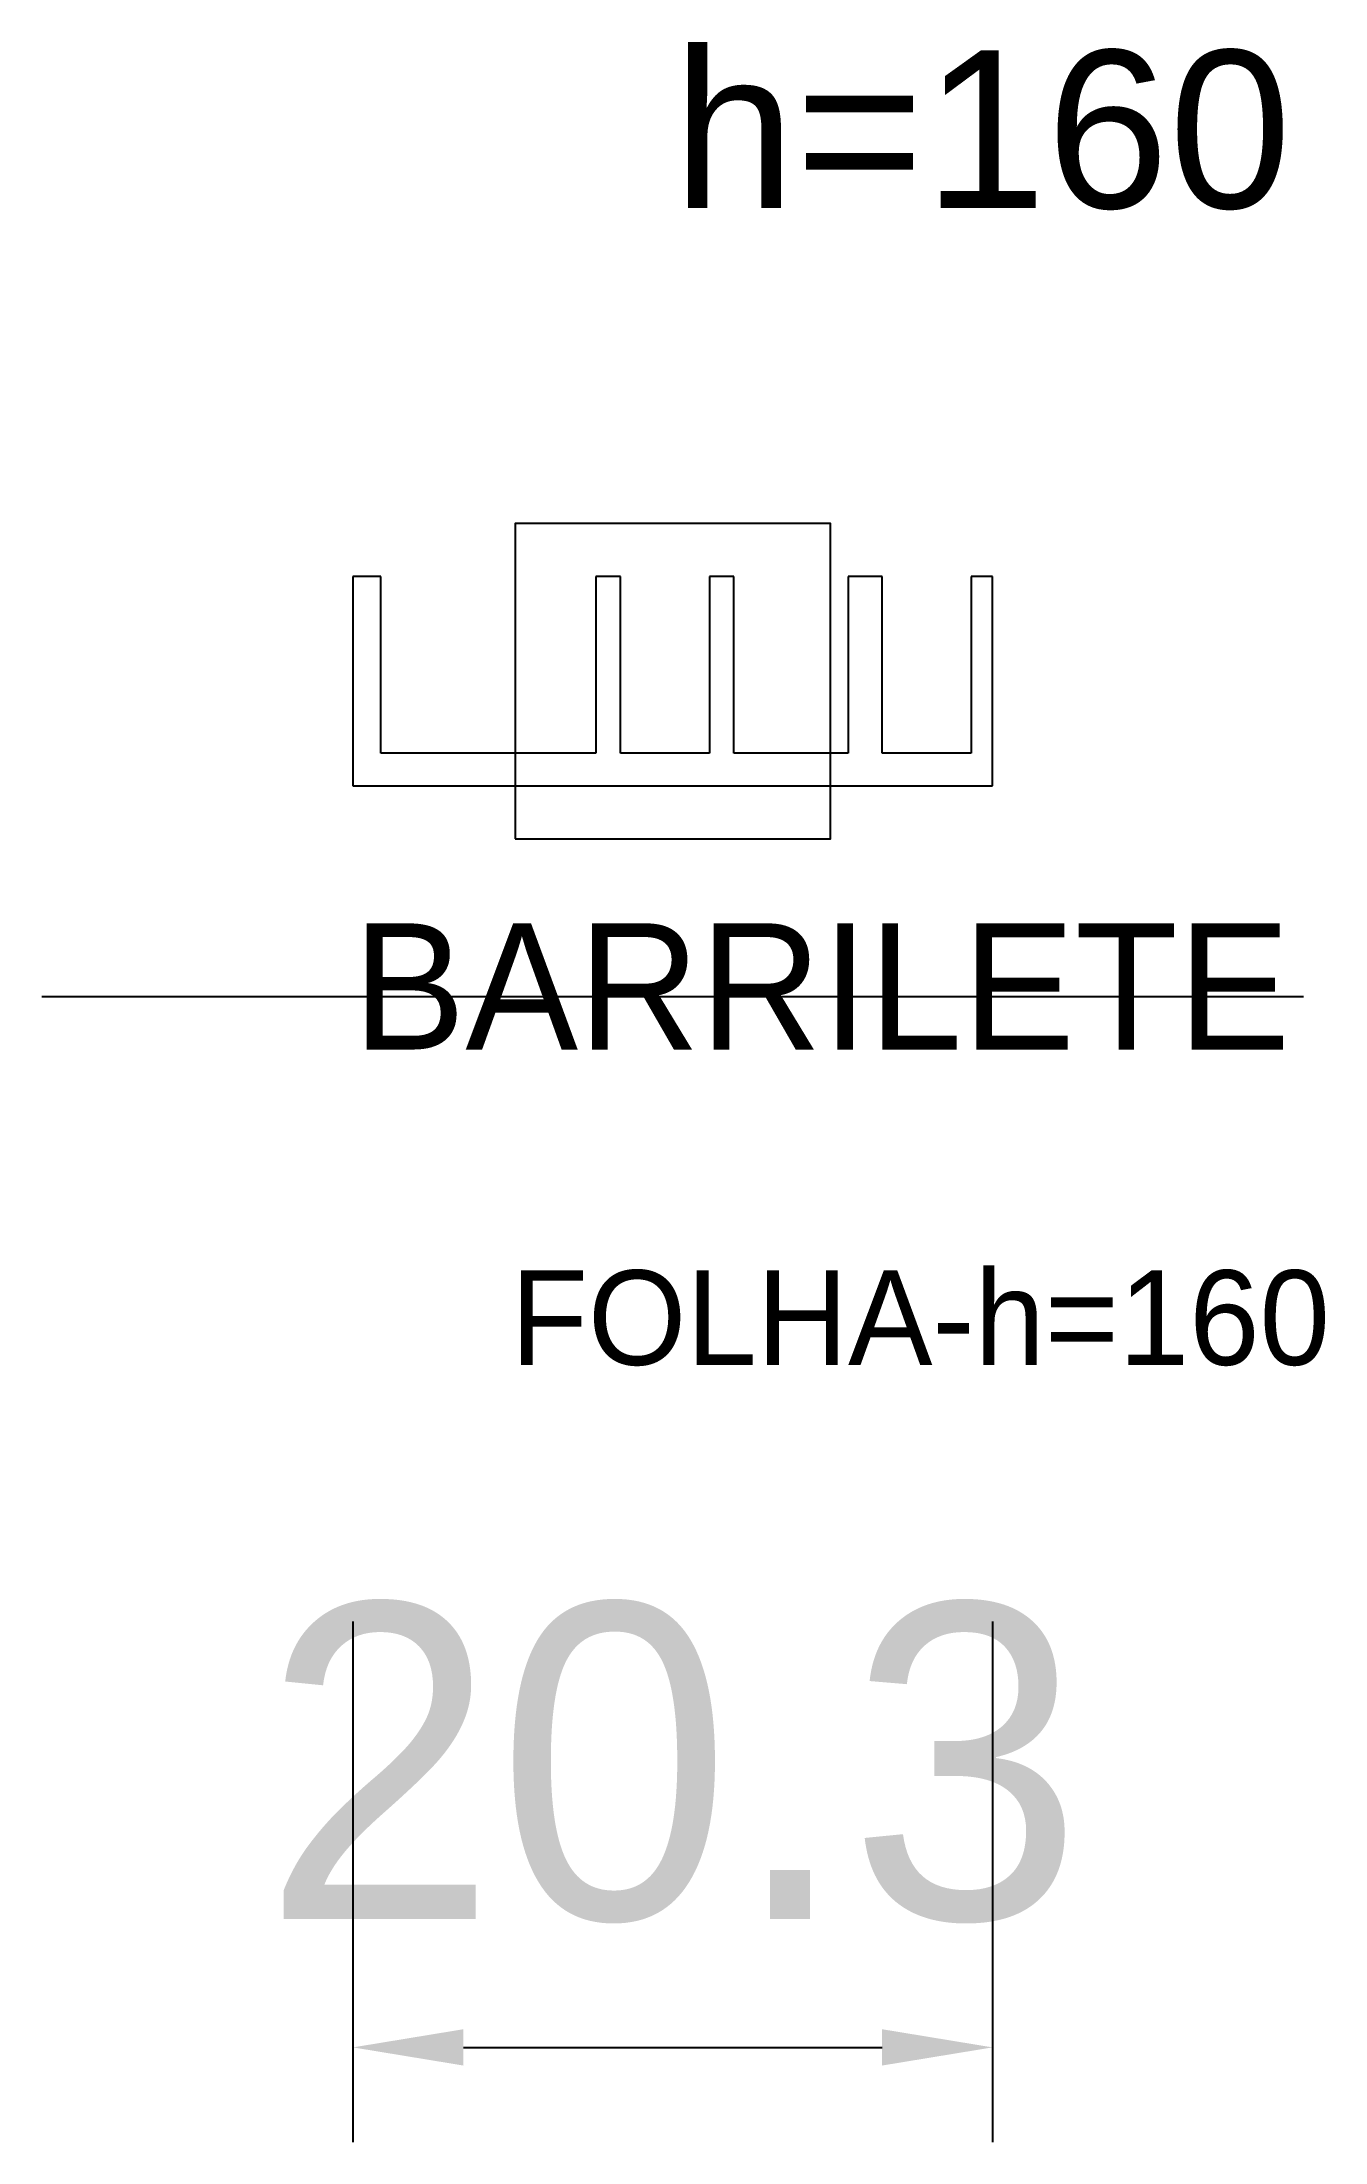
# Model space of a CAD drawing. Header units: metres. Extents: x 212.3 to 253, y 151.9 to 218.4.
import ezdxf

# ---------------------------------------------------------------- set-up
doc = ezdxf.new("R2010")
doc.units = ezdxf.units.M
for name, color, linetype in [('COTA', 241, 'CONTINUOUS'), ('FOLHA', 255, 'CONTINUOUS'), ('Hachura', 251, 'CONTINUOUS'), ('NOMENCLATURA', 7, 'CONTINUOUS'), ('Nível', 160, 'CONTINUOUS'), ('Painéis', 200, 'CONTINUOUS'), ('Pilares', 5, 'CONTINUOUS'), ('SARR_2.2x7', 40, 'CONTINUOUS')]:
    doc.layers.add(name, color=color, linetype=linetype)
doc.styles.add('ARIAL', font='Arial.ttf')
doc.dimstyles.new('EZ DXF', dxfattribs={"dimtxt": 10, "dimasz": 3.5, "dimexe": 3, "dimexo": 1.5, "dimgap": 1, "dimtad": 1, "dimdec": 1, "dimdsep": 46, "dimcen": 2.5, "dimazin": 3, "dimtfac": 1, "dimtmove": 0, "dimatfit": 3})

msp = doc.modelspace()

# ---------------------------------------------------------------- hatches: boundary and pattern name
at = {"layer": 'Hachura'}
h = msp.add_hatch(dxfattribs=at)
h.set_pattern_fill('ANSI31', scale=50)
h.paths.add_polyline_path([(222.2, 201.5), (222.2, 194.86), (242.48, 194.86), (242.48, 201.5), (241.8, 201.5), (241.8, 195.9), (238.98, 195.9), (238.98, 201.5), (237.9, 201.5), (237.9, 195.9), (234.28, 195.9), (234.28, 201.5), (233.5, 201.5), (233.5, 195.9), (230.68, 195.9), (230.68, 201.5), (229.9, 201.5), (229.9, 195.9), (223.08, 195.9), (223.08, 201.5)])
h = msp.add_hatch(dxfattribs=at)
h.set_pattern_fill('ANSI31', scale=50)
h.paths.add_polyline_path([(222.2, 201.5), (222.2, 194.86), (242.48, 194.86), (242.48, 201.5), (241.8, 201.5), (241.8, 195.9), (238.98, 195.9), (238.98, 201.5), (237.9, 201.5), (237.9, 195.9), (234.28, 195.9), (234.28, 201.5), (233.5, 201.5), (233.5, 195.9), (230.68, 195.9), (230.68, 201.5), (229.9, 201.5), (229.9, 195.9), (223.08, 195.9), (223.08, 201.5)])

# ---------------------------------------------------------------- linework, layer by layer
at = {"layer": 'Painéis', "color": 200}
for p, q in [((222.2, 201.5), (222.2, 194.86)), ((223.08, 201.5), (222.2, 201.5)), ((222.2, 201.5), (222.2, 194.86)), ((223.08, 201.5), (222.2, 201.5)), ((223.08, 195.9), (223.08, 201.5)), ((223.08, 195.9), (223.08, 201.5)), ((230.68, 201.5), (229.9, 201.5)), ((229.9, 201.5), (229.9, 195.9)), ((230.68, 201.5), (229.9, 201.5)), ((229.9, 201.5), (229.9, 195.9)), ((230.68, 195.9), (230.68, 201.5)), ((230.68, 195.9), (230.68, 201.5)), ((234.28, 201.5), (233.5, 201.5)), ((233.5, 201.5), (233.5, 195.9)), ((234.28, 201.5), (233.5, 201.5)), ((233.5, 201.5), (233.5, 195.9)), ((234.28, 195.9), (234.28, 201.5)), ((234.28, 195.9), (234.28, 201.5)), ((238.98, 201.5), (237.9, 201.5)), ((237.9, 201.5), (237.9, 195.9)), ((238.98, 201.5), (237.9, 201.5)), ((237.9, 201.5), (237.9, 195.9)), ((238.98, 195.9), (238.98, 201.5)), ((238.98, 195.9), (238.98, 201.5)), ((242.48, 201.5), (241.8, 201.5)), ((241.8, 201.5), (241.8, 195.9)), ((242.48, 201.5), (241.8, 201.5)), ((241.8, 201.5), (241.8, 195.9)), ((242.48, 194.86), (242.48, 201.5)), ((242.48, 194.86), (242.48, 201.5)), ((229.9, 195.9), (223.08, 195.9)), ((229.9, 195.9), (223.08, 195.9)), ((233.5, 195.9), (230.68, 195.9)), ((233.5, 195.9), (230.68, 195.9)), ((237.9, 195.9), (234.28, 195.9)), ((237.9, 195.9), (234.28, 195.9)), ((241.8, 195.9), (238.98, 195.9)), ((241.8, 195.9), (238.98, 195.9)), ((222.2, 194.86), (242.48, 194.86)), ((222.2, 194.86), (242.48, 194.86))]:
    msp.add_line(p, q, dxfattribs=at)
at = {"layer": 'Pilares'}
msp.add_lwpolyline([(227.34, 193.18), (237.34, 193.18), (237.34, 203.18), (227.34, 203.18)], close=True, dxfattribs=at)
msp.add_lwpolyline([(227.34, 193.18), (237.34, 193.18), (237.34, 203.18), (227.34, 203.18)], close=True, dxfattribs=at)
at = {"layer": 'SARR_2.2x7'}
msp.add_line((212.34, 188.18), (252.34, 188.18), dxfattribs=at)
msp.add_line((212.34, 188.18), (252.34, 188.18), dxfattribs=at)

# ---------------------------------------------------------------- texts
at = {"layer": 'FOLHA'}
msp.add_text('FOLHA-h=160', height=3, dxfattribs=at).set_placement((227.2, 176.5))
msp.add_text('FOLHA-h=160', height=3, dxfattribs=at).set_placement((227.2, 176.5))
at = {"layer": 'NOMENCLATURA', "insert": (232.34, 218.18), "char_height": 5, "attachment_point": 1, "style": 'ARIAL'}
msp.add_mtext('h=160', dxfattribs=at)
msp.add_mtext('h=160', dxfattribs=at)
at = {"layer": 'Nível'}
msp.add_text('BARRILETE', height=4, dxfattribs=at).set_placement((222.2, 186.5))
msp.add_text('BARRILETE', height=4, dxfattribs=at).set_placement((222.2, 186.5))

# ---------------------------------------------------------------- dimensions: what is measured, and where the dimension line sits
at = {"layer": 'COTA'}
msp.add_linear_dim(base=(222.2, 154.86), p1=(222.2, 169.86), p2=(242.48, 169.86), dimstyle='EZ DXF', dxfattribs=at).render()
msp.add_linear_dim(base=(222.2, 154.86), p1=(222.2, 169.86), p2=(242.48, 169.86), dimstyle='EZ DXF', dxfattribs=at).render()

doc.saveas('drawing.dxf')
